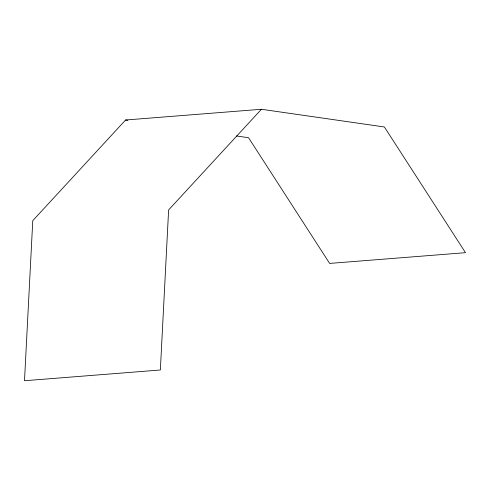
<?xml version="1.0" encoding="UTF-8"?>
<svg xmlns="http://www.w3.org/2000/svg" width="490" height="490" viewBox="0 0 490 490"><rect width="100%" height="100%" fill="white"/><g stroke="black" fill="none" stroke-linecap="round" stroke-linejoin="round"><path stroke-width="0.73" d="M261.421 109.27L125.569 120.007L32.769 220.665L24.5 380.73L160.353 369.993L168.621 209.934L261.421 109.27L384.393 126.977L465.5 252.681L329.648 263.418L248.54 137.715L236.468 135.975M125.569 120.007L127.829 120.332"/></g></svg>
